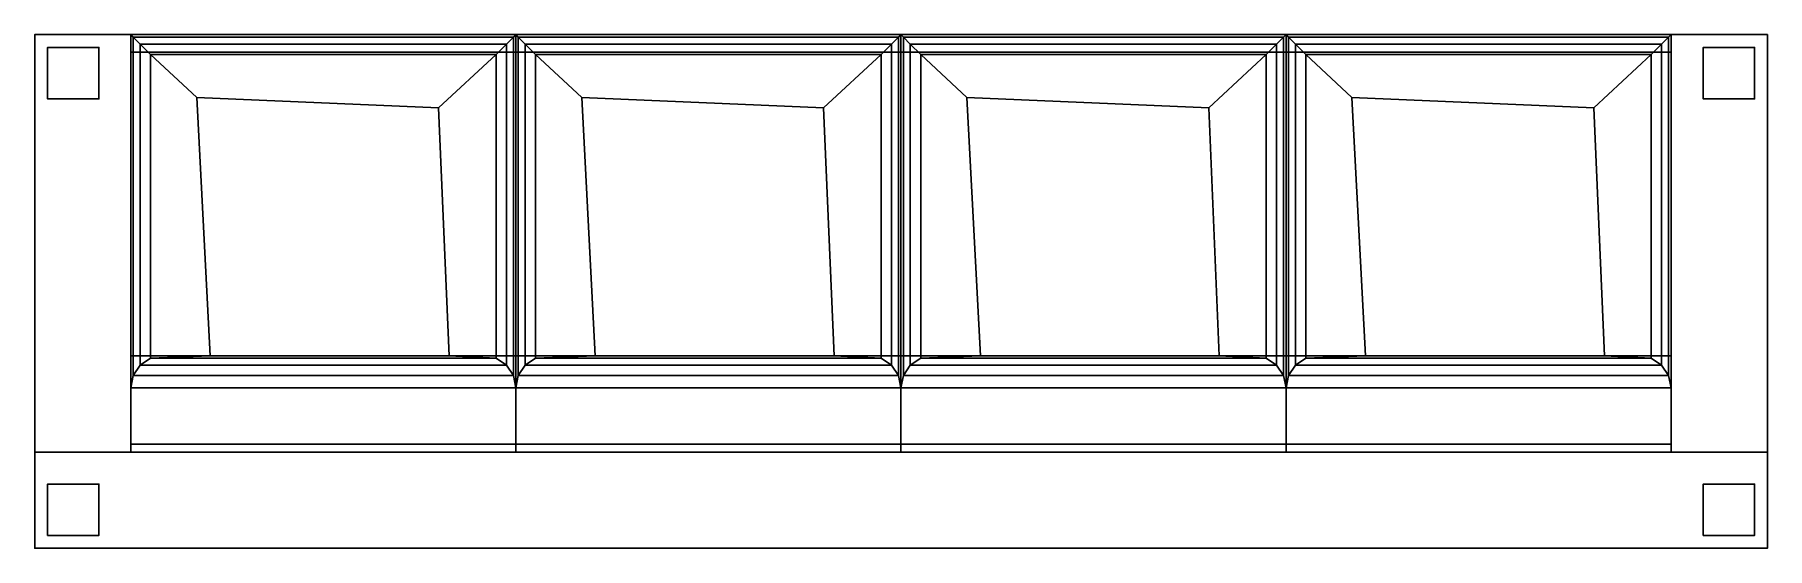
# Model space of a CAD drawing. Extents: x -2.04 to 0.66, y -9.53 to -8.73.
import ezdxf

# ---------------------------------------------------------------- set-up
doc = ezdxf.new("R2010")
doc.units = 0
doc.header["$LTSCALE"] = 0.5
doc.header["$MEASUREMENT"] = 0
doc.layers.add('BANK_FUSS', color=140, linetype='CONTINUOUS')
doc.layers.add('BANK_STOFF', color=1, linetype='CONTINUOUS')

msp = doc.modelspace()

# ---------------------------------------------------------------- linework, layer by layer
at = {"layer": 'BANK_FUSS'}
for points in [[(-2.0186, -8.7543), (-2.0186, -8.7543, 0.15), (-2.0186, -8.8343, 0.15), (-2.0186, -8.8343)], [(-1.9386, -8.7543, 0.15), (-1.9386, -8.7543), (-2.0186, -8.7543), (-2.0186, -8.7543, 0.15)], [(-1.9386, -8.8343), (-1.9386, -8.8343, 0.15), (-1.9386, -8.7543, 0.15), (-1.9386, -8.7543)], [(0.5611, -8.8343), (0.5611, -8.8343, 0.15), (0.5611, -8.7543, 0.15), (0.5611, -8.7543)], [(0.5611, -8.7543, 0.15), (0.5611, -8.7543), (0.6411, -8.7543), (0.6411, -8.7543, 0.15)], [(0.6411, -8.7543), (0.6411, -8.7543, 0.15), (0.6411, -8.8343, 0.15), (0.6411, -8.8343)], [(-2.0186, -8.8343, 0.15), (-2.0186, -8.8343), (-1.9386, -8.8343), (-1.9386, -8.8343, 0.15)], [(0.6411, -8.8343, 0.15), (0.6411, -8.8343), (0.5611, -8.8343), (0.5611, -8.8343, 0.15)], [(-1.9386, -9.4343, 0.15), (-1.9386, -9.4343), (-2.0186, -9.4343), (-2.0186, -9.4343, 0.15)], [(-2.0186, -9.4343), (-2.0186, -9.4343, 0.15), (-2.0186, -9.5143, 0.15), (-2.0186, -9.5143)], [(-1.9386, -9.5143), (-1.9386, -9.5143, 0.15), (-1.9386, -9.4343, 0.15), (-1.9386, -9.4343)], [(0.5611, -9.4343, 0.15), (0.5611, -9.4343), (0.6411, -9.4343), (0.6411, -9.4343, 0.15)], [(0.5611, -9.5143), (0.5611, -9.5143, 0.15), (0.5611, -9.4343, 0.15), (0.5611, -9.4343)], [(0.6411, -9.4343), (0.6411, -9.4343, 0.15), (0.6411, -9.5143, 0.15), (0.6411, -9.5143)], [(-2.0186, -9.5143, 0.15), (-2.0186, -9.5143), (-1.9386, -9.5143), (-1.9386, -9.5143, 0.15)], [(0.6411, -9.5143, 0.15), (0.6411, -9.5143), (0.5611, -9.5143), (0.5611, -9.5143, 0.15)]]:
    msp.add_3dface(points, dxfattribs=at)
at = {"layer": 'BANK_STOFF', "color": 43}
for points, invisible_edges in [([(0.5111, -8.7343, 0.3), (0.6611, -8.7343, 0.15), (-2.0386, -8.7343, 0.15), (-1.8886, -8.7343, 0.3)], 5), ([(-1.8886, -8.7343, 0.65), (-2.0386, -8.7343, 0.65), (-2.0386, -8.7343, 0.15), (-1.8886, -8.7343, 0.3)], 4), ([(-2.0386, -9.5343, 0.15), (-2.0386, -9.3843, 0.65), (-2.0386, -8.7343, 0.65), (-2.0386, -8.7343, 0.15)], 1), ([(0.5111, -8.7343, 0.65), (0.6611, -8.7343, 0.65), (0.6611, -8.7343, 0.15), (0.5111, -8.7343, 0.3)], 4), ([(0.6611, -9.5343, 0.15), (0.6611, -9.3843, 0.65), (0.6611, -8.7343, 0.65), (0.6611, -8.7343, 0.15)], 1), ([(-2.0386, -9.3843, 1.1), (-2.0386, -9.5343, 1.1), (-2.0386, -9.5343, 0.15), (-2.0386, -9.3843, 0.65)], 4), ([(0.6611, -9.3843, 1.1), (0.5111, -9.3843, 0.65), (-1.8886, -9.3843, 0.65), (-2.0386, -9.3843, 1.1)], 7), ([(-2.0386, -9.3843, 1.1), (-1.8886, -9.3843, 0.65), (-2.0386, -9.3843, 0.65)], 1), ([(0.6611, -9.3843, 1.1), (0.5111, -9.3843, 0.65), (0.6611, -9.3843, 0.65)], 1), ([(0.6611, -9.3843, 1.1), (0.6611, -9.5343, 1.1), (0.6611, -9.5343, 0.15), (0.6611, -9.3843, 0.65)], 4)]:
    msp.add_3dface(points, dxfattribs=dict(at, invisible_edges=invisible_edges))
for points in [[(-1.8886, -9.3843, 0.65), (-2.0386, -9.3843, 0.65), (-2.0386, -8.7343, 0.65), (-1.8886, -8.7343, 0.65)], [(0.5111, -9.3843, 0.3), (0.5111, -8.7343, 0.3), (-1.8886, -8.7343, 0.3), (-1.8886, -9.3843, 0.3)], [(-1.8886, -9.3843, 0.3), (-1.8886, -9.3843, 0.65), (-1.8886, -8.7343, 0.65), (-1.8886, -8.7343, 0.3)], [(0.5111, -9.3843, 0.3), (0.5111, -9.3843, 0.65), (0.5111, -8.7343, 0.65), (0.5111, -8.7343, 0.3)], [(0.5111, -9.3843, 0.65), (0.6611, -9.3843, 0.65), (0.6611, -8.7343, 0.65), (0.5111, -8.7343, 0.65)], [(0.6611, -9.5343, 1.1), (-2.0386, -9.5343, 1.1), (-2.0386, -9.3843, 1.1), (0.6611, -9.3843, 1.1)], [(0.6611, -9.5343, 0.15), (-2.0386, -9.5343, 0.15), (-2.0386, -9.5343, 1.1), (0.6611, -9.5343, 1.1)]]:
    msp.add_3dface(points, dxfattribs=at)
at = {"layer": 'BANK_STOFF', "color": 2}
for points in [[(-1.8851, -8.7381, 0.4191), (-1.8851, -9.2343, 0.4191), (-1.8889, -9.2343, 0.4), (-1.8889, -8.7343, 0.4)], [(-1.2889, -8.7343, 0.4), (-1.8889, -8.7343, 0.4), (-1.8851, -8.7381, 0.4191), (-1.2927, -8.7381, 0.4191)], [(-1.2889, -8.7616, 0.3), (-1.2889, -8.7343, 0.3123), (-1.8889, -8.7343, 0.3123), (-1.8889, -8.7616, 0.3)], [(-1.2889, -8.7343, 0.4), (-1.2889, -8.7343, 0.3123), (-1.8889, -8.7343, 0.3123), (-1.8889, -8.7343, 0.4)], [(-1.8743, -9.2343, 0.4354), (-1.8743, -8.749, 0.4354), (-1.8851, -8.7381, 0.4191), (-1.8851, -9.2343, 0.4191)], [(-1.8851, -8.7381, 0.4191), (-1.2927, -8.7381, 0.4191), (-1.3036, -8.749, 0.4354), (-1.8743, -8.749, 0.4354)], [(-1.3036, -9.2343, 0.4354), (-1.3036, -8.749, 0.4354), (-1.2927, -8.7381, 0.4191), (-1.2927, -9.2343, 0.4191)], [(-1.2927, -8.7381, 0.4191), (-1.2927, -9.2343, 0.4191), (-1.2889, -9.2343, 0.4), (-1.2889, -8.7343, 0.4)], [(-0.6889, -8.7343, 0.4), (-1.2889, -8.7343, 0.4), (-1.2851, -8.7381, 0.4191), (-0.6927, -8.7381, 0.4191)], [(-0.6889, -8.7616, 0.3), (-0.6889, -8.7343, 0.3123), (-1.2889, -8.7343, 0.3123), (-1.2889, -8.7616, 0.3)], [(-0.6889, -8.7343, 0.4), (-0.6889, -8.7343, 0.3123), (-1.2889, -8.7343, 0.3123), (-1.2889, -8.7343, 0.4)], [(-1.2851, -8.7381, 0.4191), (-1.2851, -9.2343, 0.4191), (-1.2889, -9.2343, 0.4), (-1.2889, -8.7343, 0.4)], [(-1.2851, -8.7381, 0.4191), (-0.6927, -8.7381, 0.4191), (-0.7036, -8.749, 0.4354), (-1.2743, -8.749, 0.4354)], [(-1.2743, -9.2343, 0.4354), (-1.2743, -8.749, 0.4354), (-1.2851, -8.7381, 0.4191), (-1.2851, -9.2343, 0.4191)], [(-0.7036, -9.2343, 0.4354), (-0.7036, -8.749, 0.4354), (-0.6927, -8.7381, 0.4191), (-0.6927, -9.2343, 0.4191)], [(-0.6927, -8.7381, 0.4191), (-0.6927, -9.2343, 0.4191), (-0.6889, -9.2343, 0.4), (-0.6889, -8.7343, 0.4)], [(-0.6851, -8.7381, 0.4191), (-0.6851, -9.2343, 0.4191), (-0.6889, -9.2343, 0.4), (-0.6889, -8.7343, 0.4)], [(-0.0889, -8.7343, 0.4), (-0.6889, -8.7343, 0.4), (-0.6851, -8.7381, 0.4191), (-0.0927, -8.7381, 0.4191)], [(-0.0889, -8.7616, 0.3), (-0.0889, -8.7343, 0.3123), (-0.6889, -8.7343, 0.3123), (-0.6889, -8.7616, 0.3)], [(-0.0889, -8.7343, 0.4), (-0.0889, -8.7343, 0.3123), (-0.6889, -8.7343, 0.3123), (-0.6889, -8.7343, 0.4)], [(-0.6743, -9.2343, 0.4354), (-0.6743, -8.749, 0.4354), (-0.6851, -8.7381, 0.4191), (-0.6851, -9.2343, 0.4191)], [(-0.6851, -8.7381, 0.4191), (-0.0927, -8.7381, 0.4191), (-0.1036, -8.749, 0.4354), (-0.6743, -8.749, 0.4354)], [(-0.1036, -9.2343, 0.4354), (-0.1036, -8.749, 0.4354), (-0.0927, -8.7381, 0.4191), (-0.0927, -9.2343, 0.4191)], [(-0.0927, -8.7381, 0.4191), (-0.0927, -9.2343, 0.4191), (-0.0889, -9.2343, 0.4), (-0.0889, -8.7343, 0.4)], [(0.5111, -8.7343, 0.4), (-0.0889, -8.7343, 0.4), (-0.0851, -8.7381, 0.4191), (0.5073, -8.7381, 0.4191)], [(0.5111, -8.7616, 0.3), (0.5111, -8.7343, 0.3123), (-0.0889, -8.7343, 0.3123), (-0.0889, -8.7616, 0.3)], [(0.5111, -8.7343, 0.4), (0.5111, -8.7343, 0.3123), (-0.0889, -8.7343, 0.3123), (-0.0889, -8.7343, 0.4)], [(-0.0851, -8.7381, 0.4191), (-0.0851, -9.2343, 0.4191), (-0.0889, -9.2343, 0.4), (-0.0889, -8.7343, 0.4)], [(-0.0851, -8.7381, 0.4191), (0.5073, -8.7381, 0.4191), (0.4964, -8.749, 0.4354), (-0.0743, -8.749, 0.4354)], [(-0.0743, -9.2343, 0.4354), (-0.0743, -8.749, 0.4354), (-0.0851, -8.7381, 0.4191), (-0.0851, -9.2343, 0.4191)], [(0.4964, -9.2343, 0.4354), (0.4964, -8.749, 0.4354), (0.5073, -8.7381, 0.4191), (0.5073, -9.2343, 0.4191)], [(0.5073, -8.7381, 0.4191), (0.5073, -9.2343, 0.4191), (0.5111, -9.2343, 0.4), (0.5111, -8.7343, 0.4)], [(-1.8581, -8.7652, 0.4462), (-1.8581, -9.2343, 0.4462), (-1.8743, -9.2343, 0.4354), (-1.8743, -8.749, 0.4354)], [(-1.3036, -8.749, 0.4354), (-1.8743, -8.749, 0.4354), (-1.8581, -8.7652, 0.4462), (-1.3198, -8.7652, 0.4462)], [(-1.7651, -9.2343, 0.45), (-1.7861, -8.8321, 0.45), (-1.8581, -8.7652, 0.4462), (-1.8581, -9.2343, 0.4462)], [(-1.8581, -8.7652, 0.4462), (-1.3198, -8.7652, 0.4462), (-1.4093, -8.8484, 0.45), (-1.7861, -8.8321, 0.45)], [(-1.3928, -9.2343, 0.45), (-1.4093, -8.8484, 0.45), (-1.3198, -8.7652, 0.4462), (-1.3198, -9.2343, 0.4462)], [(-1.3198, -8.7652, 0.4462), (-1.3198, -9.2343, 0.4462), (-1.3036, -9.2343, 0.4354), (-1.3036, -8.749, 0.4354)], [(-0.7036, -8.749, 0.4354), (-1.2743, -8.749, 0.4354), (-1.2581, -8.7652, 0.4462), (-0.7198, -8.7652, 0.4462)], [(-1.2581, -8.7652, 0.4462), (-1.2581, -9.2343, 0.4462), (-1.2743, -9.2343, 0.4354), (-1.2743, -8.749, 0.4354)], [(-1.2581, -8.7652, 0.4462), (-0.7198, -8.7652, 0.4462), (-0.8093, -8.8484, 0.45), (-1.1861, -8.8321, 0.45)], [(-1.1651, -9.2343, 0.45), (-1.1861, -8.8321, 0.45), (-1.2581, -8.7652, 0.4462), (-1.2581, -9.2343, 0.4462)], [(-0.7928, -9.2343, 0.45), (-0.8093, -8.8484, 0.45), (-0.7198, -8.7652, 0.4462), (-0.7198, -9.2343, 0.4462)], [(-0.7198, -8.7652, 0.4462), (-0.7198, -9.2343, 0.4462), (-0.7036, -9.2343, 0.4354), (-0.7036, -8.749, 0.4354)], [(-0.6581, -8.7652, 0.4462), (-0.6581, -9.2343, 0.4462), (-0.6743, -9.2343, 0.4354), (-0.6743, -8.749, 0.4354)], [(-0.1036, -8.749, 0.4354), (-0.6743, -8.749, 0.4354), (-0.6581, -8.7652, 0.4462), (-0.1198, -8.7652, 0.4462)], [(-0.5651, -9.2343, 0.45), (-0.5861, -8.8321, 0.45), (-0.6581, -8.7652, 0.4462), (-0.6581, -9.2343, 0.4462)], [(-0.6581, -8.7652, 0.4462), (-0.1198, -8.7652, 0.4462), (-0.2093, -8.8484, 0.45), (-0.5861, -8.8321, 0.45)], [(-0.1928, -9.2343, 0.45), (-0.2093, -8.8484, 0.45), (-0.1198, -8.7652, 0.4462), (-0.1198, -9.2343, 0.4462)], [(-0.1198, -8.7652, 0.4462), (-0.1198, -9.2343, 0.4462), (-0.1036, -9.2343, 0.4354), (-0.1036, -8.749, 0.4354)], [(0.4964, -8.749, 0.4354), (-0.0743, -8.749, 0.4354), (-0.0581, -8.7652, 0.4462), (0.4802, -8.7652, 0.4462)], [(-0.0581, -8.7652, 0.4462), (-0.0581, -9.2343, 0.4462), (-0.0743, -9.2343, 0.4354), (-0.0743, -8.749, 0.4354)], [(-0.0581, -8.7652, 0.4462), (0.4802, -8.7652, 0.4462), (0.3907, -8.8484, 0.45), (0.0139, -8.8321, 0.45)], [(0.0349, -9.2343, 0.45), (0.0139, -8.8321, 0.45), (-0.0581, -8.7652, 0.4462), (-0.0581, -9.2343, 0.4462)], [(0.4072, -9.2343, 0.45), (0.3907, -8.8484, 0.45), (0.4802, -8.7652, 0.4462), (0.4802, -9.2343, 0.4462)], [(0.4802, -8.7652, 0.4462), (0.4802, -9.2343, 0.4462), (0.4964, -9.2343, 0.4354), (0.4964, -8.749, 0.4354)], [(-1.3928, -9.2343, 0.45), (-1.4093, -8.8484, 0.45), (-1.7861, -8.8321, 0.45), (-1.7651, -9.2343, 0.45)], [(-0.7928, -9.2343, 0.45), (-0.8093, -8.8484, 0.45), (-1.1861, -8.8321, 0.45), (-1.1651, -9.2343, 0.45)], [(-0.1928, -9.2343, 0.45), (-0.2093, -8.8484, 0.45), (-0.5861, -8.8321, 0.45), (-0.5651, -9.2343, 0.45)], [(0.4072, -9.2343, 0.45), (0.3907, -8.8484, 0.45), (0.0139, -8.8321, 0.45), (0.0349, -9.2343, 0.45)], [(-1.8851, -9.2343, 0.4191), (-1.8851, -9.2652, 0.45), (-1.8889, -9.2843, 0.45), (-1.8889, -9.2343, 0.4)], [(-1.8743, -9.249, 0.45), (-1.8743, -9.2343, 0.4354), (-1.8851, -9.2343, 0.4191), (-1.8851, -9.2652, 0.45)], [(-1.8743, -9.249, 0.45), (-1.8743, -9.249, 0.9354), (-1.8851, -9.2652, 0.9462), (-1.8851, -9.2652, 0.45)], [(-1.2927, -9.2652, 0.9462), (-1.8851, -9.2652, 0.9462), (-1.8743, -9.249, 0.9354), (-1.3036, -9.249, 0.9354)], [(-1.8581, -9.2343, 0.4462), (-1.8581, -9.2381, 0.45), (-1.8743, -9.249, 0.45), (-1.8743, -9.2343, 0.4354)], [(-1.8581, -9.2381, 0.9191), (-1.8581, -9.2381, 0.45), (-1.8743, -9.249, 0.45), (-1.8743, -9.249, 0.9354)], [(-1.8743, -9.249, 0.9354), (-1.3036, -9.249, 0.9354), (-1.3198, -9.2381, 0.9191), (-1.8581, -9.2381, 0.9191)], [(-1.7651, -9.2343, 0.45), (-1.7651, -9.2343, 0.757), (-1.8581, -9.2381, 0.9191), (-1.8581, -9.2381, 0.45)], [(-1.7651, -9.2343, 0.45), (-1.8581, -9.2381, 0.45), (-1.8581, -9.2343, 0.4462)], [(-1.3198, -9.2381, 0.9191), (-1.8581, -9.2381, 0.9191), (-1.7651, -9.2343, 0.757), (-1.3928, -9.2343, 0.757)], [(-1.7651, -9.2343, 0.45), (-1.7651, -9.2343, 0.757), (-1.3928, -9.2343, 0.757), (-1.3928, -9.2343, 0.45)], [(-1.3928, -9.2343, 0.45), (-1.3928, -9.2343, 0.757), (-1.3198, -9.2381, 0.9191), (-1.3198, -9.2381, 0.45)], [(-1.3198, -9.2381, 0.45), (-1.3928, -9.2343, 0.45), (-1.3198, -9.2343, 0.4462)], [(-1.3198, -9.2381, 0.45), (-1.3198, -9.2343, 0.4462), (-1.3036, -9.2343, 0.4354), (-1.3036, -9.249, 0.45)], [(-1.3198, -9.2381, 0.9191), (-1.3198, -9.2381, 0.45), (-1.3036, -9.249, 0.45), (-1.3036, -9.249, 0.9354)], [(-1.3036, -9.2343, 0.4354), (-1.3036, -9.249, 0.45), (-1.2927, -9.2652, 0.45), (-1.2927, -9.2343, 0.4191)], [(-1.3036, -9.249, 0.45), (-1.3036, -9.249, 0.9354), (-1.2927, -9.2652, 0.9462), (-1.2927, -9.2652, 0.45)], [(-1.2851, -9.2343, 0.4191), (-1.2851, -9.2652, 0.45), (-1.2889, -9.2843, 0.45), (-1.2889, -9.2343, 0.4)], [(-1.2743, -9.249, 0.45), (-1.2743, -9.2343, 0.4354), (-1.2851, -9.2343, 0.4191), (-1.2851, -9.2652, 0.45)], [(-0.6927, -9.2652, 0.9462), (-1.2851, -9.2652, 0.9462), (-1.2743, -9.249, 0.9354), (-0.7036, -9.249, 0.9354)], [(-1.2743, -9.249, 0.45), (-1.2743, -9.249, 0.9354), (-1.2851, -9.2652, 0.9462), (-1.2851, -9.2652, 0.45)], [(-1.2581, -9.2343, 0.4462), (-1.2581, -9.2381, 0.45), (-1.2743, -9.249, 0.45), (-1.2743, -9.2343, 0.4354)], [(-1.2743, -9.249, 0.9354), (-0.7036, -9.249, 0.9354), (-0.7198, -9.2381, 0.9191), (-1.2581, -9.2381, 0.9191)], [(-1.2581, -9.2381, 0.9191), (-1.2581, -9.2381, 0.45), (-1.2743, -9.249, 0.45), (-1.2743, -9.249, 0.9354)], [(-0.7198, -9.2381, 0.9191), (-1.2581, -9.2381, 0.9191), (-1.1651, -9.2343, 0.757), (-0.7928, -9.2343, 0.757)], [(-1.1651, -9.2343, 0.45), (-1.1651, -9.2343, 0.757), (-1.2581, -9.2381, 0.9191), (-1.2581, -9.2381, 0.45)], [(-1.1651, -9.2343, 0.45), (-1.2581, -9.2381, 0.45), (-1.2581, -9.2343, 0.4462)], [(-1.1651, -9.2343, 0.45), (-1.1651, -9.2343, 0.757), (-0.7928, -9.2343, 0.757), (-0.7928, -9.2343, 0.45)], [(-0.7928, -9.2343, 0.45), (-0.7928, -9.2343, 0.757), (-0.7198, -9.2381, 0.9191), (-0.7198, -9.2381, 0.45)], [(-0.7198, -9.2381, 0.45), (-0.7928, -9.2343, 0.45), (-0.7198, -9.2343, 0.4462)], [(-0.7198, -9.2381, 0.45), (-0.7198, -9.2343, 0.4462), (-0.7036, -9.2343, 0.4354), (-0.7036, -9.249, 0.45)], [(-0.7198, -9.2381, 0.9191), (-0.7198, -9.2381, 0.45), (-0.7036, -9.249, 0.45), (-0.7036, -9.249, 0.9354)], [(-0.7036, -9.2343, 0.4354), (-0.7036, -9.249, 0.45), (-0.6927, -9.2652, 0.45), (-0.6927, -9.2343, 0.4191)], [(-0.7036, -9.249, 0.45), (-0.7036, -9.249, 0.9354), (-0.6927, -9.2652, 0.9462), (-0.6927, -9.2652, 0.45)], [(-0.6927, -9.2652, 0.45), (-0.6927, -9.2343, 0.4191), (-0.6889, -9.2343, 0.4), (-0.6889, -9.2843, 0.45)], [(-0.6851, -9.2343, 0.4191), (-0.6851, -9.2652, 0.45), (-0.6889, -9.2843, 0.45), (-0.6889, -9.2343, 0.4)], [(-0.6743, -9.249, 0.45), (-0.6743, -9.2343, 0.4354), (-0.6851, -9.2343, 0.4191), (-0.6851, -9.2652, 0.45)], [(-0.6743, -9.249, 0.45), (-0.6743, -9.249, 0.9354), (-0.6851, -9.2652, 0.9462), (-0.6851, -9.2652, 0.45)], [(-0.0927, -9.2652, 0.9462), (-0.6851, -9.2652, 0.9462), (-0.6743, -9.249, 0.9354), (-0.1036, -9.249, 0.9354)], [(-0.6581, -9.2343, 0.4462), (-0.6581, -9.2381, 0.45), (-0.6743, -9.249, 0.45), (-0.6743, -9.2343, 0.4354)], [(-0.6581, -9.2381, 0.9191), (-0.6581, -9.2381, 0.45), (-0.6743, -9.249, 0.45), (-0.6743, -9.249, 0.9354)], [(-0.6743, -9.249, 0.9354), (-0.1036, -9.249, 0.9354), (-0.1198, -9.2381, 0.9191), (-0.6581, -9.2381, 0.9191)], [(-0.5651, -9.2343, 0.45), (-0.5651, -9.2343, 0.757), (-0.6581, -9.2381, 0.9191), (-0.6581, -9.2381, 0.45)], [(-0.5651, -9.2343, 0.45), (-0.6581, -9.2381, 0.45), (-0.6581, -9.2343, 0.4462)], [(-0.1198, -9.2381, 0.9191), (-0.6581, -9.2381, 0.9191), (-0.5651, -9.2343, 0.757), (-0.1928, -9.2343, 0.757)], [(-0.5651, -9.2343, 0.45), (-0.5651, -9.2343, 0.757), (-0.1928, -9.2343, 0.757), (-0.1928, -9.2343, 0.45)], [(-0.1928, -9.2343, 0.45), (-0.1928, -9.2343, 0.757), (-0.1198, -9.2381, 0.9191), (-0.1198, -9.2381, 0.45)], [(-0.1198, -9.2381, 0.45), (-0.1928, -9.2343, 0.45), (-0.1198, -9.2343, 0.4462)], [(-0.1198, -9.2381, 0.45), (-0.1198, -9.2343, 0.4462), (-0.1036, -9.2343, 0.4354), (-0.1036, -9.249, 0.45)], [(-0.1198, -9.2381, 0.9191), (-0.1198, -9.2381, 0.45), (-0.1036, -9.249, 0.45), (-0.1036, -9.249, 0.9354)], [(-0.1036, -9.2343, 0.4354), (-0.1036, -9.249, 0.45), (-0.0927, -9.2652, 0.45), (-0.0927, -9.2343, 0.4191)], [(-0.1036, -9.249, 0.45), (-0.1036, -9.249, 0.9354), (-0.0927, -9.2652, 0.9462), (-0.0927, -9.2652, 0.45)], [(-0.0927, -9.2652, 0.45), (-0.0927, -9.2343, 0.4191), (-0.0889, -9.2343, 0.4), (-0.0889, -9.2843, 0.45)], [(-0.0851, -9.2343, 0.4191), (-0.0851, -9.2652, 0.45), (-0.0889, -9.2843, 0.45), (-0.0889, -9.2343, 0.4)], [(-0.0743, -9.249, 0.45), (-0.0743, -9.2343, 0.4354), (-0.0851, -9.2343, 0.4191), (-0.0851, -9.2652, 0.45)], [(-0.0743, -9.249, 0.45), (-0.0743, -9.249, 0.9354), (-0.0851, -9.2652, 0.9462), (-0.0851, -9.2652, 0.45)], [(0.5073, -9.2652, 0.9462), (-0.0851, -9.2652, 0.9462), (-0.0743, -9.249, 0.9354), (0.4964, -9.249, 0.9354)], [(-0.0581, -9.2343, 0.4462), (-0.0581, -9.2381, 0.45), (-0.0743, -9.249, 0.45), (-0.0743, -9.2343, 0.4354)], [(-0.0581, -9.2381, 0.9191), (-0.0581, -9.2381, 0.45), (-0.0743, -9.249, 0.45), (-0.0743, -9.249, 0.9354)], [(-0.0743, -9.249, 0.9354), (0.4964, -9.249, 0.9354), (0.4802, -9.2381, 0.9191), (-0.0581, -9.2381, 0.9191)], [(0.0349, -9.2343, 0.45), (0.0349, -9.2343, 0.757), (-0.0581, -9.2381, 0.9191), (-0.0581, -9.2381, 0.45)], [(0.0349, -9.2343, 0.45), (-0.0581, -9.2381, 0.45), (-0.0581, -9.2343, 0.4462)], [(0.4802, -9.2381, 0.9191), (-0.0581, -9.2381, 0.9191), (0.0349, -9.2343, 0.757), (0.4072, -9.2343, 0.757)], [(0.0349, -9.2343, 0.45), (0.0349, -9.2343, 0.757), (0.4072, -9.2343, 0.757), (0.4072, -9.2343, 0.45)], [(0.4072, -9.2343, 0.45), (0.4072, -9.2343, 0.757), (0.4802, -9.2381, 0.9191), (0.4802, -9.2381, 0.45)], [(0.4802, -9.2381, 0.45), (0.4072, -9.2343, 0.45), (0.4802, -9.2343, 0.4462)], [(0.4802, -9.2381, 0.45), (0.4802, -9.2343, 0.4462), (0.4964, -9.2343, 0.4354), (0.4964, -9.249, 0.45)], [(0.4802, -9.2381, 0.9191), (0.4802, -9.2381, 0.45), (0.4964, -9.249, 0.45), (0.4964, -9.249, 0.9354)], [(0.4964, -9.2343, 0.4354), (0.4964, -9.249, 0.45), (0.5073, -9.2652, 0.45), (0.5073, -9.2343, 0.4191)], [(0.4964, -9.249, 0.45), (0.4964, -9.249, 0.9354), (0.5073, -9.2652, 0.9462), (0.5073, -9.2652, 0.45)], [(0.5073, -9.2652, 0.45), (0.5073, -9.2343, 0.4191), (0.5111, -9.2343, 0.4), (0.5111, -9.2843, 0.45)], [(-1.8851, -9.2652, 0.9462), (-1.8851, -9.2652, 0.45), (-1.8889, -9.2843, 0.45), (-1.8889, -9.2843, 0.95)], [(-1.8889, -9.2843, 0.95), (-1.2889, -9.2843, 0.95), (-1.2927, -9.2652, 0.9462), (-1.8851, -9.2652, 0.9462)], [(-1.8889, -9.3843, 0.9227), (-1.8889, -9.372, 0.95), (-1.8889, -9.2843, 0.95), (-1.8889, -9.3843, 0.45)], [(-1.8889, -9.3843, 0.45), (-1.8889, -9.2843, 0.95), (-1.8889, -9.2843, 0.45)], [(-1.8889, -9.2843, 0.95), (-1.8889, -9.372, 0.95), (-1.2889, -9.372, 0.95), (-1.2889, -9.2843, 0.95)], [(-1.2889, -9.2843, 0.95), (-0.6889, -9.2843, 0.95), (-0.6927, -9.2652, 0.9462), (-1.2851, -9.2652, 0.9462)], [(-1.2851, -9.2652, 0.9462), (-1.2851, -9.2652, 0.45), (-1.2889, -9.2843, 0.45), (-1.2889, -9.2843, 0.95)], [(-1.2889, -9.2843, 0.95), (-1.2889, -9.372, 0.95), (-0.6889, -9.372, 0.95), (-0.6889, -9.2843, 0.95)], [(-0.6927, -9.2652, 0.9462), (-0.6927, -9.2652, 0.45), (-0.6889, -9.2843, 0.45), (-0.6889, -9.2843, 0.95)], [(-0.6851, -9.2652, 0.9462), (-0.6851, -9.2652, 0.45), (-0.6889, -9.2843, 0.45), (-0.6889, -9.2843, 0.95)], [(-0.6889, -9.2843, 0.95), (-0.0889, -9.2843, 0.95), (-0.0927, -9.2652, 0.9462), (-0.6851, -9.2652, 0.9462)], [(-0.6889, -9.2843, 0.95), (-0.6889, -9.372, 0.95), (-0.0889, -9.372, 0.95), (-0.0889, -9.2843, 0.95)], [(-0.0927, -9.2652, 0.9462), (-0.0927, -9.2652, 0.45), (-0.0889, -9.2843, 0.45), (-0.0889, -9.2843, 0.95)], [(-0.0851, -9.2652, 0.9462), (-0.0851, -9.2652, 0.45), (-0.0889, -9.2843, 0.45), (-0.0889, -9.2843, 0.95)], [(-0.0889, -9.2843, 0.95), (0.5111, -9.2843, 0.95), (0.5073, -9.2652, 0.9462), (-0.0851, -9.2652, 0.9462)], [(-0.0889, -9.2843, 0.95), (-0.0889, -9.372, 0.95), (0.5111, -9.372, 0.95), (0.5111, -9.2843, 0.95)], [(0.5073, -9.2652, 0.9462), (0.5073, -9.2652, 0.45), (0.5111, -9.2843, 0.45), (0.5111, -9.2843, 0.95)], [(0.5111, -9.3843, 0.45), (0.5111, -9.2843, 0.95), (0.5111, -9.2843, 0.45)], [(0.5111, -9.3843, 0.9227), (0.5111, -9.372, 0.95), (0.5111, -9.2843, 0.95), (0.5111, -9.3843, 0.45)], [(-1.8889, -9.3843, 0.9227), (-1.8889, -9.372, 0.95), (-1.2889, -9.372, 0.95), (-1.2889, -9.3843, 0.9227)], [(-1.2889, -9.3843, 0.9227), (-1.2889, -9.372, 0.95), (-0.6889, -9.372, 0.95), (-0.6889, -9.3843, 0.9227)], [(-0.6889, -9.3843, 0.9227), (-0.6889, -9.372, 0.95), (-0.0889, -9.372, 0.95), (-0.0889, -9.3843, 0.9227)], [(-0.0889, -9.3843, 0.9227), (-0.0889, -9.372, 0.95), (0.5111, -9.372, 0.95), (0.5111, -9.3843, 0.9227)]]:
    msp.add_3dface(points, dxfattribs=at)
at = {"layer": 'BANK_STOFF', "invisible_edges": 1}
msp.add_3dface([(0.5111, -9.3843, 0.65), (-1.8886, -9.3843, 0.65), (-1.8886, -9.3843, 0.3), (0.5111, -9.3843, 0.3)], dxfattribs=at)

doc.saveas('drawing.dxf')
